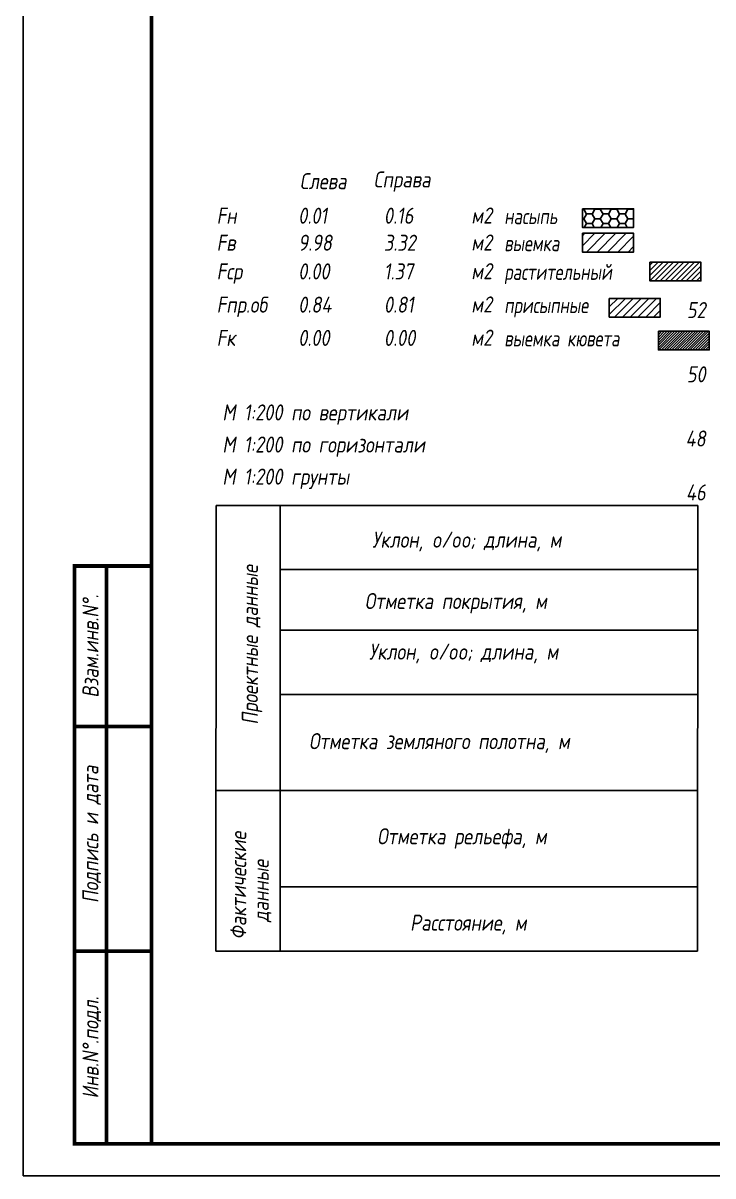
# Model space of a CAD drawing. Extents: x -717 to 1451, y -133302 to 233.
# Drawn here: x -30.1 to 77.4, y -82647.4 to -82467.9 of the extents above; entities that cross this region are included whole.
import ezdxf
from ezdxf.enums import TextEntityAlignment as Align

# ---------------------------------------------------------------- set-up
doc = ezdxf.new("R2010")
doc.units = 0
for name, color, linetype in [('Зарамочное оформление', 7, 'Continuous'), ('Линейка абсолютных высот', 7, 'Continuous'), ('Объем выемки', 7, 'Continuous'), ('Объем кюветов', 7, 'Continuous'), ('Объем насыпи', 7, 'Continuous'), ('Объем присыпных обочин', 7, 'Continuous'), ('Объем срезки растительного слоя', 7, 'Continuous'), ('Объём_2650', 7, 'Continuous'), ('Таблица', 7, 'Continuous')]:
    doc.layers.add(name, color=color, linetype=linetype)
for name, color, linetype, true_color in [('Объём_2563', 7, 'Continuous', 0xff8000), ('Объём_2570', 7, 'Continuous', 0x80ff00), ('Объём_2600', 7, 'Continuous', 0x808000), ('Объём_2620', 2, 'Continuous', 0xffff00)]:
    doc.layers.add(name, color=color, linetype=linetype, true_color=true_color)
doc.styles.add('М', font='romand.shx', dxfattribs={"width": 0.8, "oblique": 10, "height": 2.5})

# ---------------------------------------------------------------- blocks, each defined once
blk = doc.blocks.new('условные обозначения')
at = {"layer": 'Объём_2563'}
h = blk.add_hatch(dxfattribs=at)
h.set_pattern_fill('ANSI31', color=256, scale=0.3)
h.set_pattern_definition([(45, (-34.5, -100.5), (-0.673519, 0.673519), [])])
h.paths.add_polyline_path([(18.26, 7.53), (27.08, 7.53), (27.08, 4.62), (18.26, 4.62)])
at = {"layer": 'Объём_2570'}
h = blk.add_hatch(dxfattribs=at)
h.set_pattern_fill('ANSI31', color=3, scale=0.2)
h.set_pattern_definition([(45, (-32.9034, -100.5), (-0.4490128, 0.4490128), [])])
h.paths.add_polyline_path([(25.29, 13.16), (34.12, 13.16), (34.12, 10.25), (25.29, 10.25)])
at = {"layer": 'Объём_2600'}
h = blk.add_hatch(dxfattribs=at)
h.set_pattern_fill('ANSI31', color=6, scale=0.4)
h.set_pattern_definition([(45, (-34.5, -100.5), (-0.898026, 0.898026), [])])
h.paths.add_polyline_path([(13.63, 17.67), (22.46, 17.67), (22.46, 14.76), (13.63, 14.76)])
at = {"layer": 'Объём_2620'}
h = blk.add_hatch(dxfattribs=at)
h.set_pattern_fill('ANSI31', color=2, scale=0.1)
h.set_pattern_definition([(45, (-33.755, -100.5), (-0.2245064, 0.2245064), [])])
h.paths.add_polyline_path([(26.75, 2.41), (35.57, 2.41), (35.57, -0.5), (26.75, -0.5)])
at = {"layer": 'Объём_2650'}
h = blk.add_hatch(dxfattribs=at)
h.set_pattern_fill('HONEY', color=5, scale=0.3)
h.set_pattern_definition([(0, (-34.5, -100.5), (1.42875, 0.824889), [0.9525, -1.905]), (120, (-34.5, -100.5), (-1.42875, 0.824889), [0.9525, -1.905]), (60, (-34.5, -100.5), (3e-09, 1.6497784), [-1.905, 0.9525])])
h.paths.add_polyline_path([(13.63, 21.49), (22.46, 21.49), (22.46, 18.58), (13.63, 18.58)])
at = {"layer": 'Объём_2563'}
blk.add_lwpolyline([(18.26, 7.53), (27.08, 7.53), (27.08, 4.62), (18.26, 4.62)], close=True, dxfattribs=at)
at = {"layer": 'Объём_2620', "color": 2}
blk.add_lwpolyline([(26.75, 2.41), (35.57, 2.41), (35.57, -0.5), (26.75, -0.5)], close=True, dxfattribs=at)
at = {"layer": 'Объём_2650', "color": 5}
blk.add_lwpolyline([(13.63, 21.49), (22.46, 21.49), (22.46, 18.58), (13.63, 18.58)], close=True, dxfattribs=at)
at = {"layer": 'Объём_2650', "color": 6}
blk.add_lwpolyline([(13.63, 17.67), (22.46, 17.67), (22.46, 14.76), (13.63, 14.76)], close=True, dxfattribs=at)
at = {"layer": 'Объём_2650', "color": 3}
blk.add_lwpolyline([(25.29, 13.16), (34.12, 13.16), (34.12, 10.25), (25.29, 10.25)], close=True, dxfattribs=at)
at = {"layer": 'Объем насыпи', "color": 1, "style": 'М', "oblique": 10, "width": 0.8}
for s, p in [('насыпь', (0.09, 19.09)), ('выемка', (0.09, 14.89)), ('растительный', (0.09, 10.42)), ('присыпные', (0.09, 5.24)), ('выемка кювета', (0.09, 0.06))]:
    blk.add_text(s, height=2.5, dxfattribs=at).set_placement(p)

msp = doc.modelspace()

# ---------------------------------------------------------------- linework, layer by layer
at = {"layer": 'Таблица', "linetype": 'Continuous', "flags": 128}
for points in [[(0, -82543), (-0.054, -82612.421)], [(75, -82543), (0, -82543)], [(10, -82543), (10, -82612.421)], [(74.946, -82612.421), (75, -82543)], [(10, -82553), (75, -82553)], [(10, -82562.421), (75, -82562.421)], [(9.946, -82572.421), (74.946, -82572.421)], [(-0.054, -82587.421), (74.946, -82587.421)], [(9.946, -82602.421), (74.946, -82602.421)], [(-0.054, -82612.421), (74.946, -82612.421)]]:
    msp.add_lwpolyline(points, dxfattribs=at)

# ---------------------------------------------------------------- block references
at = {"layer": 'Объём_2570', "xscale": 0.9}
msp.add_blockref('условные обозначения', (44.779, -82518.297), dxfattribs=at)

# ---------------------------------------------------------------- texts
at = {"style": 'М', "oblique": 10, "width": 0.8}
msp.add_text('М 1:200 грунты', height=2.5, dxfattribs=at).set_placement((0.973, -82539.769))
at = {"layer": 'Линейка абсолютных высот', "style": 'М', "oblique": 10, "width": 0.8}
for s, p in [('52', (76.228, -82512.583)), ('50', (76.228, -82522.583)), ('48', (76.228, -82532.583)), ('46', (76.228, -82540.981))]:
    msp.add_text(s, height=2.5, dxfattribs=at).set_placement(p, align=Align.MIDDLE_RIGHT)
at = {"layer": 'Объем выемки', "style": 'М', "oblique": 10, "width": 0.8}
for s, p in [('Fв', (0.085, -82503.34)), ('9.98', (12.785, -82503.34)), ('3.32', (26.126, -82503.34)), ('м2', (39.731, -82503.306))]:
    msp.add_text(s, height=2.5, dxfattribs=at).set_placement(p)
at = {"layer": 'Объем кюветов', "style": 'М', "oblique": 10, "width": 0.8}
for s, p in [('Fк', (0.085, -82518.165)), ('0.00', (12.785, -82518.165)), ('0.00', (26.126, -82518.165)), ('м2', (39.731, -82518.131))]:
    msp.add_text(s, height=2.5, dxfattribs=at).set_placement(p)
at = {"layer": 'Объем насыпи', "style": 'М', "oblique": 10, "width": 0.8}
for s, p in [('Слева', (13.029, -82493.754)), ('Справа', (24.522, -82493.487)), ('Fн', (0.085, -82499.135)), ('0.01', (12.785, -82499.135)), ('0.16', (26.126, -82499.135)), ('м2', (39.731, -82499.102))]:
    msp.add_text(s, height=2.5, dxfattribs=at).set_placement(p)
at = {"layer": 'Объем присыпных обочин', "style": 'М', "oblique": 10, "width": 0.8}
for s, p in [('Fпр.об', (0.085, -82512.986)), ('0.84', (12.785, -82512.986)), ('0.81', (26.126, -82512.986)), ('м2', (39.731, -82512.953))]:
    msp.add_text(s, height=2.5, dxfattribs=at).set_placement(p)
at = {"layer": 'Объем срезки растительного слоя', "style": 'М', "oblique": 10, "width": 0.8}
for s, p in [('Fср', (0.085, -82507.808)), ('0.00', (12.785, -82507.808)), ('1.37', (26.126, -82507.808)), ('м2', (39.731, -82507.774))]:
    msp.add_text(s, height=2.5, dxfattribs=at).set_placement(p)
at = {"layer": 'Таблица', "style": 'М', "oblique": 10, "width": 0.8}
for s, p in [('М 1:200 по вертикали', (0.973, -82529.769)), ('М 1:200 по горизонтали', (0.973, -82534.769)), ('Уклон, o/oo; длина, м', (24.315, -82549.584)), ('Отметка покрытия, м', (23.148, -82559.139)), ('Уклон, o/oo; длина, м', (23.824, -82567.017)), ('Отметка земляного полотна, м', (14.462, -82580.965)), ('Отметка рельефа, м', (25.077, -82595.777)), ('Расстояние, м', (30.202, -82609.23))]:
    msp.add_text(s, height=2.5, dxfattribs=at).set_placement(p)
for s, p in [('Проектные данные ', (6.519, -82577.141)), ('Фактические ', (4.698, -82610.595)), ('данные', (8.204, -82607.89))]:
    msp.add_text(s, height=2.5, rotation=90, dxfattribs=at).set_placement(p)

# ---------------------------------------------------------------- wipeouts: each hides what was drawn before it
msp.add_wipeout([(-10.054, -82552.421), (-22.054, -82552.421), (-22.054, -82642.421), (-10.054, -82642.421)]).dxf.layer = 'Зарамочное оформление'

# ---------------------------------------------------------------- next in the draw order: linework, layer by layer
at = {"flags": 128}
msp.add_lwpolyline([(-30.054, -82647.421), (389.946, -82647.421), (389.946, -82350.421), (-30.054, -82350.421)], close=True, dxfattribs=at)
at = {"const_width": 0.6, "flags": 128}
msp.add_lwpolyline([(-10.054, -82642.421), (384.946, -82642.421), (384.946, -82355.421), (-10.054, -82355.421)], close=True, dxfattribs=at)
at = {"layer": 'Зарамочное оформление', "linetype": 'Continuous', "lineweight": -3, "const_width": 0.6, "flags": 128}
for points in [[(-10.054, -82642.421), (-22.054, -82642.421), (-22.054, -82552.421), (-10.054, -82552.421)], [(-17.054, -82642.421), (-17.054, -82552.421)], [(-22.054, -82577.421), (-10.054, -82577.421)], [(-22.054, -82612.421), (-10.054, -82612.421)]]:
    msp.add_lwpolyline(points, dxfattribs=at)

# ---------------------------------------------------------------- next in the draw order: texts
at = {"layer": 'Зарамочное оформление', "lineweight": 15, "style": 'М', "oblique": 10, "width": 0.8}
for s, p in [('Взам.инв.N%%d.', (-19.554, -82564.921)), ('Подпись и дата', (-19.572, -82594.227)), ('Инв.N%%d.подл.', (-19.554, -82627.421))]:
    msp.add_text(s, height=2.5, rotation=90, dxfattribs=at).set_placement(p, align=Align.MIDDLE_CENTER)

doc.saveas('drawing.dxf')
